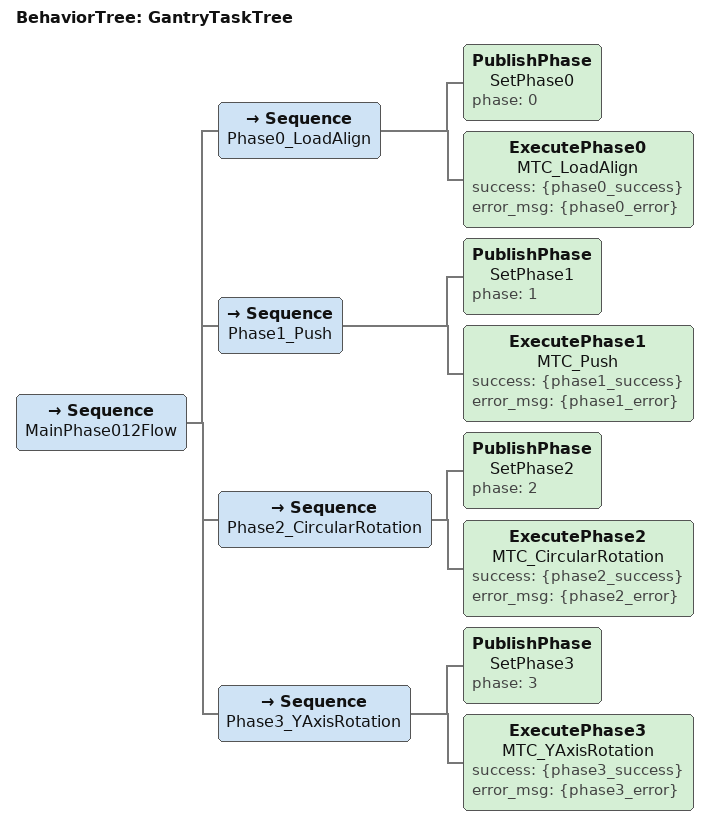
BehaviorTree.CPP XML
<root BTCPP_format="4" main_tree_to_execute="GantryTaskTree">

    <BehaviorTree ID="GantryTaskTree">
        <Sequence name="MainPhase012Flow">
            <Sequence name="Phase0_LoadAlign">
                <PublishPhase name="SetPhase0" phase="0"/>
                <ExecutePhase0 name="MTC_LoadAlign"
                             success="{phase0_success}"
                             error_msg="{phase0_error}"/>
            </Sequence>

            <Sequence name="Phase1_Push">
                <PublishPhase name="SetPhase1" phase="1"/>
                <ExecutePhase1 name="MTC_Push"
                             success="{phase1_success}"
                             error_msg="{phase1_error}"/>
            </Sequence>

            <Sequence name="Phase2_CircularRotation">
                <PublishPhase name="SetPhase2" phase="2"/>
                <ExecutePhase2 name="MTC_CircularRotation"
                             success="{phase2_success}"
                             error_msg="{phase2_error}"/>
            </Sequence>

            <Sequence name="Phase3_YAxisRotation">
                <PublishPhase name="SetPhase3" phase="3"/>
                <ExecutePhase3 name="MTC_YAxisRotation"
                             success="{phase3_success}"
                             error_msg="{phase3_error}"/>
            </Sequence>
        </Sequence>
    </BehaviorTree>

</root>
